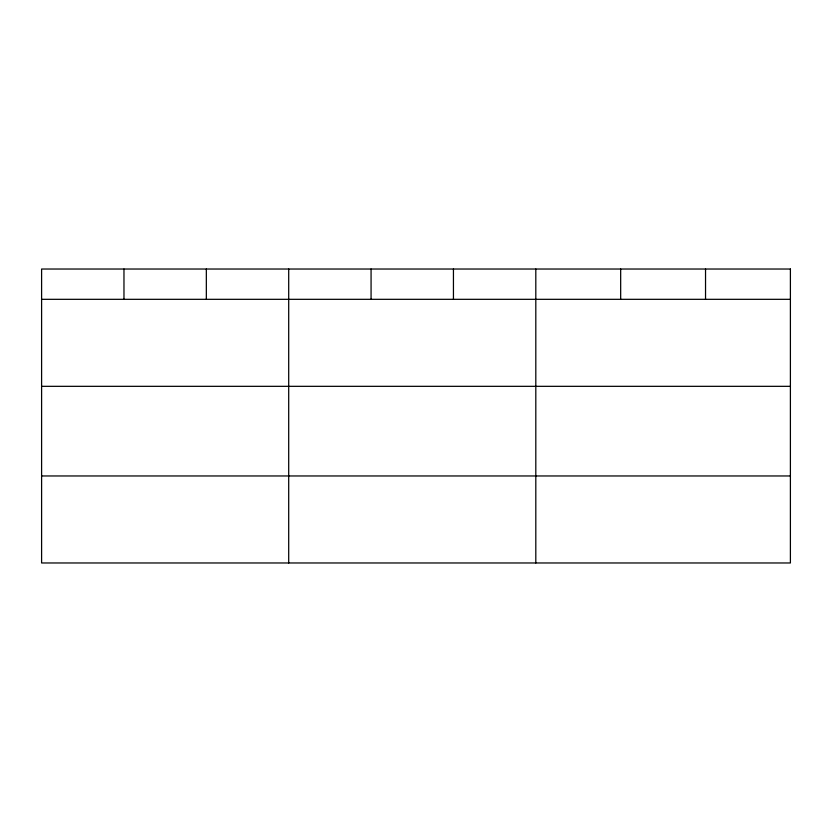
<?xml version="1.0" encoding="UTF-8"?>
<svg xmlns="http://www.w3.org/2000/svg" width="832" height="832" viewBox="0 0 832 832"><rect width="100%" height="100%" fill="white"/><g stroke="black" fill="none" stroke-linecap="round" stroke-linejoin="round"><path stroke-width="1.25" d="M41.6 299.322L790.4 299.322M41.6 386.329L790.4 386.329M41.6 475.966L790.4 475.966M705.536 269.027L705.536 299.322M620.672 269.027L620.672 299.322M535.808 269.027L535.808 562.973M453.44 269.027L453.44 299.322M371.072 269.027L371.072 299.322M288.704 269.027L288.704 562.973M206.336 269.027L206.336 299.322M123.968 269.027L123.968 299.322M790.4 269.027L41.6 269.027L41.6 562.973L790.4 562.973L790.4 269.027"/></g></svg>
